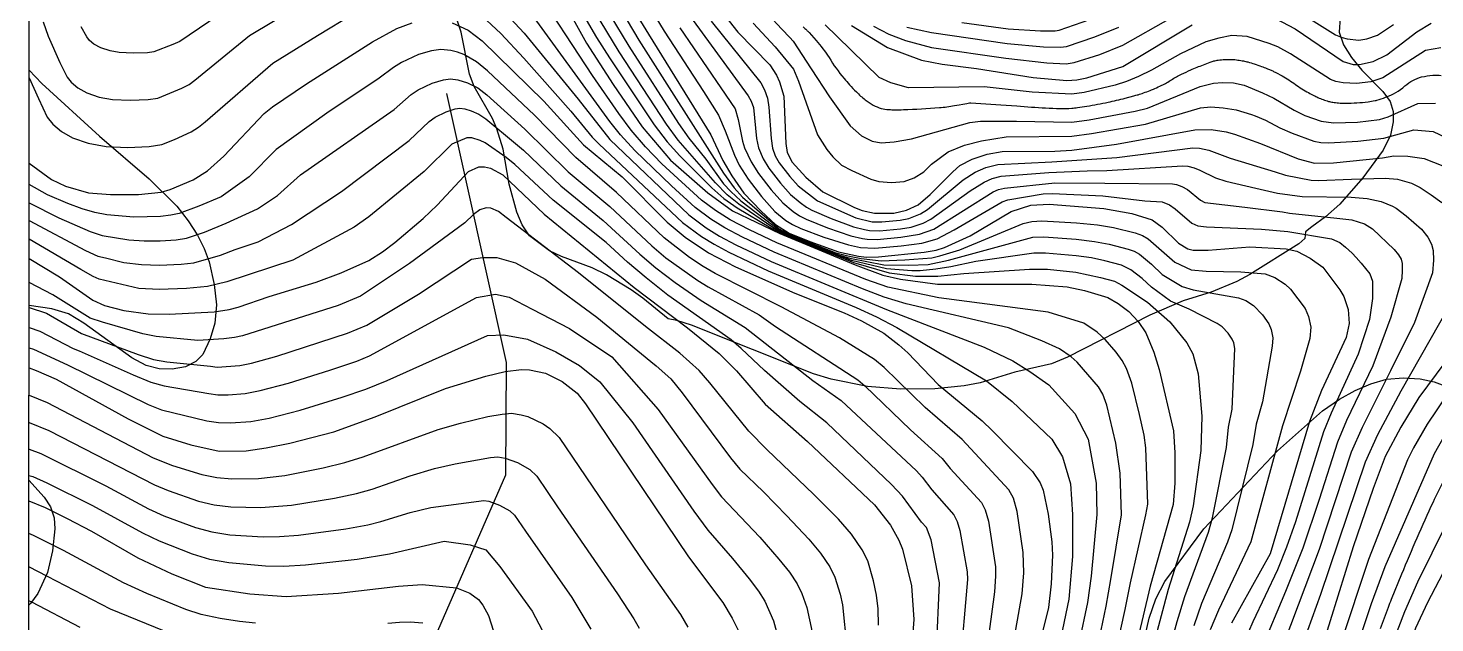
# Model space of a CAD drawing. Extents: x 197794 to 200030, y 561152 to 563931.
# Drawn here: x 197793.8 to 198120, y 561870.6 to 562008.5 of the extents above; entities that cross this region are included whole.
import ezdxf

# ---------------------------------------------------------------- set-up
doc = ezdxf.new("R2010")
doc.units = 0
for name, color, linetype in [('E0022112', 5, 'CONTINUOUS'), ('F0017111', 30, 'CONTINUOUS'), ('F0017114', 7, 'CONTINUOUS'), ('G0037213', 32, 'CONTINUOUS'), ('H0017334', 7, 'CONTINUOUS')]:
    doc.layers.add(name, color=color, linetype=linetype)

msp = doc.modelspace()

# ---------------------------------------------------------------- linework, layer by layer
at = {"layer": 'E0022112', "flags": 128}
msp.add_lwpolyline([(197793.962, 561796.41), (197795.29, 561796.65), (197801.3, 561798.74), (197807.45, 561801.73), (197812.079, 561803.627), (197817.43, 561805.82), (197825.73, 561809.98), (197838.08, 561815.72), (197841.91, 561817.08), (197843.61, 561817.36), (197867.235, 561831.977), (197888.247, 561867.554), (197904.572, 561904.925), (197904.68, 561931.015), (197890.892, 561993.354)], dxfattribs=at)
at = {"layer": 'F0017111'}
for points, elevation in [([(197914.13, 562026.02), (197925.6, 562006.39), (197928.6, 562001.63), (197938.97, 561986.07), (197941.97, 561982.18), (197944.88, 561978.95), (197952.3, 561971.48), (197955.07, 561969.05), (197958.19, 561966.85), (197966.01, 561962.19), (197968.81, 561960.72), (197985.13, 561954.16), (197993.41, 561951.75), (197999.53, 561951.01), (198004.74, 561950.99), (198010.75, 561951.63), (198025.98, 561952.67), (198030.15, 561952.6), (198036.75, 561951.93), (198042.44, 561950.72), (198045.72, 561949.82), (198047.39, 561948.95), (198053.35, 561944.97), (198058.48, 561940.42), (198062.44, 561935.54), (198063.87, 561933.01), (198065.05, 561928.4), (198065.97, 561918.56), (198065.67, 561910.56), (198063.95, 561897.77), (198063.07, 561893.99), (198058.13, 561878.34), (198054.86, 561866.12)], 630), ([(198058.71, 561865.55), (198060.19, 561870.95), (198062.01, 561876.74), (198067.46, 561891.65), (198068.4, 561894.99), (198071.69, 561911.28), (198072.15, 561915.98), (198073, 561920.2), (198073.62, 561934.26), (198073.37, 561935.52), (198072.99, 561936.44), (198072.02, 561937.8), (198070.65, 561939.27), (198069.45, 561940.02), (198063.03, 561943.37), (198058.65, 561945.22), (198054.24, 561948.45), (198052.11, 561950.45), (198049.44, 561952.52), (198047.31, 561953.56), (198043.45, 561954.57), (198040.32, 561955.23), (198036.78, 561955.76), (198029.72, 561956.35), (198027.01, 561956.38), (198013.55, 561954.39), (198007.76, 561953.15), (198004.28, 561952.61), (198000.6, 561952.26), (197998.71, 561952.28), (197992.79, 561952.69), (197984.71, 561954.68), (197977.19, 561957.55), (197970.26, 561960.34), (197968.11, 561961.32), (197966.23, 561962.42), (197958.61, 561967.68), (197955.88, 561969.86), (197953.2, 561972.62), (197944.5, 561982.58), (197941.79, 561986.23), (197930.85, 562003), (197916.52, 562026.72)], 635), ([(197844.59, 562016.06), (197828.93, 562005.4), (197827.33, 562004.73), (197822.9, 562003.04), (197821.43, 562002.82), (197818.14, 562002.75), (197814.89, 562002.86), (197812.8, 562003.25), (197810.67, 562003.99), (197809.05, 562004.82), (197808.03, 562005.69), (197807.39, 562006.48), (197806.07, 562008.86)], 615), ([(197900.31, 562016.54), (197908.83, 562007.34), (197921.31, 561992.02), (197928.65, 561982.68), (197947, 561965.2), (197951.01, 561962.24), (197954.1, 561960.3), (197957.85, 561958.3), (197966.05, 561954.44), (197992.82, 561943.3), (198015.49, 561934.55), (198022.09, 561931.42), (198026.05, 561928.94), (198030.44, 561925.79), (198036.48, 561919.19), (198039.59, 561913.25), (198041.41, 561903.02), (198041.61, 561895.72), (198040.27, 561881.44), (198039.41, 561875.32), (198037.5, 561866.2)], 610), ([(198044.57, 561857.58), (198048.12, 561873.71), (198049.39, 561879.9), (198052.96, 561895.71), (198053.38, 561898.18), (198052.96, 561911.23), (198052.53, 561914.17), (198051.5, 561918.94), (198049.68, 561926.23), (198048.43, 561929.64), (198047.45, 561931.48), (198046.04, 561933.43), (198043.53, 561936.35), (198041.69, 561938.05), (198038.54, 561940.13), (198030.34, 561942.63), (198004.93, 561945.96), (197993.15, 561948.49), (197988.02, 561950.28), (197967.42, 561958.76), (197961.02, 561961.79), (197956.54, 561964.11), (197953.17, 561966.24), (197949.93, 561968.62), (197940.74, 561977.07), (197936.96, 561980.98), (197933.64, 561984.84), (197930.74, 561988.74), (197924.66, 561997.51), (197910.62, 562018.94)], 620), ([(197924.26, 562018.95), (197933.11, 562004.36), (197944.62, 561986.38), (197947.02, 561982.98), (197950.91, 561978.13), (197955.06, 561972.46), (197956.7, 561970.67), (197959.03, 561968.52), (197968.08, 561961.59), (197970.45, 561960.43), (197981.66, 561955.98), (197984.29, 561955.2), (197992.17, 561953.64), (197997.89, 561953.54), (198002.49, 561953.71), (198007.18, 561954.7), (198026.76, 561960.03), (198029.3, 561960.1), (198036.82, 561959.58), (198041.03, 561959.05), (198044.46, 561958.42), (198048.89, 561957.3), (198050.24, 561956.78), (198051.48, 561956.08), (198054.27, 561953.81), (198056.77, 561951.44), (198061.35, 561948.59), (198063.96, 561947.83), (198074.46, 561946), (198076.14, 561945.35), (198077.94, 561944.23), (198080, 561942.02), (198081.46, 561939.99), (198082.03, 561938.61), (198082.4, 561936.72), (198082.26, 561934.78), (198080.02, 561921.84), (198078.52, 561916.71), (198077.72, 561912), (198072.85, 561892.21), (198071.85, 561889.32), (198065.89, 561875.15), (198064.04, 561869.96)], 640), ([(197797.25, 562009.98), (197798.42, 562006.7), (197801.12, 562000.55), (197802.81, 561997.16), (197803.77, 561995.98), (197805.3, 561994.67), (197807.39, 561993.54), (197810.24, 561992.53), (197813.37, 561991.96), (197817.47, 561991.81), (197821.63, 561991.95), (197823.83, 561992.29), (197829.46, 561994.62), (197831.11, 561995.47), (197832.41, 561996.44), (197845.1, 562006.83), (197855.83, 562013.23)], 610), ([(198041.79, 561865.19), (198043.77, 561874.51), (198044.83, 561880.67), (198047.28, 561895.71), (198047.01, 561905.33), (198046.03, 561912.26), (198043.93, 561921.1), (198042.99, 561923.66), (198041.97, 561925.34), (198036.99, 561931.07), (198035.61, 561932.34), (198032.94, 561934.19), (198028.86, 561936.04), (198021.1, 561939), (197997.39, 561944.58), (197992.26, 561946.18), (197987.26, 561948.11), (197966.74, 561956.6), (197959.44, 561960.04), (197955.32, 561962.21), (197952.09, 561964.24), (197948.47, 561966.91), (197942.94, 561971.99), (197934.48, 561980.17), (197931.15, 561983.76), (197928.69, 561986.91), (197909.23, 562013.58)], 615), ([(197929.99, 562014.85), (197935.36, 562005.73), (197955, 561974.91), (197957.51, 561971.47), (197959.45, 561969.35), (197965.59, 561963.97), (197967.77, 561962.1), (197970.62, 561960.54), (197981.09, 561956.46), (197983.88, 561955.72), (197986.91, 561955.15), (197991.55, 561954.58), (197997.07, 561954.8), (198003.3, 561955.3), (198005.17, 561955.72), (198009.8, 561957.13), (198024.51, 561963.21), (198026.51, 561963.67), (198028.87, 561963.85), (198036.86, 561963.41), (198041.75, 561962.88), (198045.46, 561962.27), (198050.48, 561961.05), (198052.18, 561960.41), (198053.52, 561959.65), (198059.69, 561954.26), (198063.45, 561952.46), (198066.91, 561952.21), (198074.99, 561952), (198080.6, 561951.56), (198082.83, 561950.69), (198085.24, 561949.19), (198086.51, 561948.03), (198089.93, 561943.53), (198090.69, 561941.7), (198091.18, 561939.18), (198091, 561936.59), (198088.78, 561928.96), (198084.63, 561916.34), (198077.31, 561889.43), (198069.77, 561873.55), (198067.9, 561868.98)], 645), ([(197794.015, 561996.977), (197796.17, 561992.25), (197798.22, 561987.85), (197799.5, 561986.28), (197801.54, 561984.53), (197804.1, 561983.09), (197807.68, 561981.82), (197811.85, 561981.05), (197816.8, 561980.88), (197821.82, 561981.09), (197824.76, 561981.54), (197827.73, 561982.69), (197831.6, 561984.5), (197833.28, 561985.53), (197834.85, 561986.79), (197850.54, 562000.39), (197860.9, 562006.86), (197869.34, 562011.9)], 605), ([(197897.93, 562012.38), (197903.38, 562007.31), (197908.69, 562001.6), (197919.63, 561989.27), (197924.59, 561983.26), (197926.16, 561981.6), (197945.54, 561963.49), (197949.92, 561960.24), (197952.87, 561958.4), (197956.27, 561956.55), (197965.37, 561952.28), (197985.75, 561943.77), (197990.5, 561941.56), (197995.23, 561939.12), (198016, 561926.77), (198021.94, 561921.99), (198031.18, 561913.25), (198033.65, 561909.13), (198035.47, 561902.86), (198035.94, 561895.72), (198035.96, 561886.02), (198035.06, 561876.12), (198033.21, 561867.22)], 605), ([(198021.32, 561860.8), (198024.28, 561877.37), (198024.64, 561882.22), (198024.47, 561886.97), (198023.08, 561896.42), (198022.27, 561899.53), (198021.2, 561901.48), (198010.36, 561913.11), (198001.79, 561920.56), (197992.27, 561929.87), (197990.06, 561931.7), (197981.92, 561936.68), (197968.42, 561943.88), (197953.08, 561951.66), (197950.34, 561953.24), (197947.17, 561955.34), (197941.24, 561959.9), (197930.18, 561970.43), (197920.77, 561978.51), (197911.17, 561988.35), (197900.28, 561998.61), (197897.75, 562000.74), (197894.83, 562002.38), (197893.33, 562002.95), (197891.81, 562003.31), (197889.52, 562003.55), (197887.35, 562003.3), (197884.27, 562002.43), (197880.35, 562000.57), (197878.47, 561999.43), (197875.2, 561996.91), (197863.08, 561988.84), (197851.29, 561980.42), (197845.03, 561974.03), (197838.53, 561969.39), (197833.37, 561967.28), (197828.84, 561965.58), (197826.89, 561965.13), (197824.51, 561964.84), (197818.27, 561964.7), (197812, 561965.22), (197809.25, 561965.75), (197806.3, 561966.62), (197803.03, 561967.83), (197798.3, 561969.84), (197794.009, 561972.281)], 595), ([(197794.007, 561968.011), (197800.93, 561964.56), (197808.17, 561961.35), (197810.96, 561960.45), (197817.13, 561959.42), (197820.72, 561959.2), (197824.4, 561959.19), (197828.09, 561959.47), (197830.52, 561959.86), (197834.69, 561961.22), (197839.67, 561963.29), (197846.98, 561966.61), (197851.58, 561969.75), (197856.92, 561974.51), (197878.67, 561989.7), (197882.61, 561993.15), (197884.25, 561994.25), (197887.47, 561995.78), (197890.08, 561996.56), (197891.71, 561996.75), (197893.42, 561996.56), (197895.69, 561995.87), (197898.04, 561994.65), (197900.11, 561993.04), (197908.98, 561985.08), (197919.02, 561975.23), (197928.65, 561967.19), (197938.42, 561958.02), (197941.68, 561955.3), (197949.04, 561949.99), (197951.48, 561948.51), (197963.32, 561942.03), (197967.11, 561939.35), (197986.17, 561926.95), (197987.83, 561925.57), (197998.36, 561915.38), (198005.74, 561908.74), (198007.59, 561906.43), (198014.82, 561898.56), (198015.73, 561896.83), (198016.44, 561894.24), (198018.07, 561883.61), (198018.12, 561881.46), (198017.86, 561877.82), (198015.56, 561860.55)], 590), ([(197794.006, 561963.915), (197807.09, 561956.95), (197809.93, 561955.67), (197811.75, 561955.25), (197816, 561954.15), (197820.07, 561953.69), (197824.28, 561953.55), (197829.29, 561953.8), (197832.21, 561954.13), (197838.36, 561955.89), (197841.81, 561957.22), (197847.15, 561958.97), (197854.84, 561962.99), (197866.48, 561970.62), (197882.15, 561982.49), (197886.74, 561986.87), (197888.14, 561987.92), (197890.68, 561989.12), (197892.81, 561989.82), (197893.9, 561989.95), (197895.04, 561989.82), (197896.55, 561989.36), (197898.33, 561988.55), (197899.93, 561987.47), (197906.8, 561981.81), (197908.63, 561980.26), (197917.27, 561971.95), (197927.12, 561963.96), (197935.59, 561956.14), (197939.37, 561952.95), (197943.82, 561949.54), (197949.88, 561945.36), (197960.07, 561939.12), (197975.76, 561926.84), (197982.29, 561922.19), (197999.78, 561905.85), (198001.12, 561904.37), (198003.3, 561901.47), (198008.45, 561895.65), (198009.19, 561894.14), (198009.8, 561892.06), (198011.49, 561882.49), (198011.61, 561880.7), (198009.81, 561860.3)], 585), ([(198004.42, 561864.28), (198005.1, 561879.94), (198003.16, 561889.88), (198002.07, 561892.73), (198000.96, 561893.94), (197996.51, 561900), (197994.01, 561902.73), (197978.95, 561916.97), (197972.69, 561921.92), (197964.54, 561929.12), (197959.1, 561934.27), (197956.82, 561936.22), (197942.15, 561946.64), (197937.06, 561950.59), (197932.76, 561954.27), (197927.82, 561958.85), (197915.52, 561968.66), (197906.67, 561976.9), (197904.61, 561978.54), (197899.76, 561981.91), (197898.63, 561982.46), (197896.65, 561983.08), (197895.54, 561983.08), (197892.03, 561981.6), (197885.63, 561975.28), (197872.79, 561964.78), (197869.39, 561962.39), (197855.14, 561954.74), (197839.9, 561949.72), (197835.39, 561948.65), (197830.5, 561948.14), (197824.17, 561947.9), (197819.42, 561948.18), (197810.28, 561950.35), (197808.89, 561950.9), (197806.01, 561952.55), (197794.005, 561959.583)], 580), ([(197991, 561870.06), (197990.87, 561873.84), (197990.5, 561877.02), (197989.82, 561880.35), (197988.48, 561884.98), (197987.18, 561887.58), (197984.7, 561891.21), (197981.67, 561894.63), (197975.99, 561900.39), (197965.07, 561910.79), (197960.86, 561915.04), (197951.88, 561926.28), (197949.4, 561929.14), (197944.87, 561933.13), (197936.92, 561939.37), (197921.42, 561951.79), (197904.66, 561964.61), (197902.83, 561966), (197901.1, 561966.76), (197900.02, 561966.87), (197898.56, 561966.43), (197897.02, 561965.31), (197895.01, 561963.42), (197882.18, 561953.93), (197870.82, 561946.35), (197865.65, 561944.23), (197843.5, 561937.2), (197841.63, 561936.78), (197839.15, 561936.51), (197833.15, 561936.08), (197823.45, 561936.99), (197820.39, 561937.62), (197811.04, 561940.31), (197808.19, 561941.28), (197799.53, 561946.66), (197794.003, 561949.519)], 570), ([(197794.001, 561943.736), (197798.02, 561942.47), (197806.2, 561937.74), (197819.28, 561932.87), (197822.85, 561931.73), (197825.94, 561931.15), (197836.06, 561930.11), (197837.62, 561929.94), (197842.89, 561930.3), (197845.55, 561930.84), (197851.48, 561932.5), (197867.81, 561937.77), (197872.3, 561939.63), (197884.32, 561946.84), (197896.62, 561954.97), (197899.13, 561955.36), (197902.43, 561955.36), (197906.78, 561954.1), (197913.66, 561950.32), (197925.67, 561941.51), (197938.18, 561931.2), (197939.41, 561930.2), (197942.82, 561927.21), (197945.42, 561923.96), (197956.62, 561908.87), (197958.81, 561906.29), (197964.28, 561900.99), (197969.7, 561895.45), (197974.78, 561890.03), (197977.51, 561886.79), (197979.65, 561883.61), (197980.85, 561881.2), (197982.09, 561877.27), (197982.6, 561874.77), (197983.59, 561864.93)], 565)]:
    msp.add_lwpolyline(points, dxfattribs=dict(at, elevation=elevation))
at = {"layer": 'F0017111', "flags": 128}
for points, elevation in [([(197934.65, 562018.77), (197941.25, 562007.86), (197950.37, 561993.84), (197953.85, 561988.35), (197955.41, 561984.73), (197957.55, 561979.06), (197958.68, 561976.77), (197960.74, 561973.53), (197963.87, 561969.45), (197966.96, 561966), (197969.48, 561963.89), (197971, 561962.97), (197972.92, 561962.08), (197978.29, 561960.02), (197984.02, 561958.31), (197986.78, 561957.7), (197990.09, 561957.5), (197996.19, 561958.05), (198001.02, 561958.68), (198004.55, 561959.65), (198008.48, 561961.75), (198019.63, 561968.27), (198020.96, 561968.71), (198029.11, 561970.08), (198031.21, 561970.21), (198042.94, 561969.65), (198052.7, 561968.49), (198056.77, 561968.24), (198058.42, 561967.52), (198059.75, 561966.59), (198063.6, 561963.32), (198064.97, 561962.67), (198067.04, 561962.46), (198079.8, 561961.95), (198085.9, 561961.37), (198096.02, 561959.66), (198097.92, 561958.8), (198099.25, 561957.71), (198100.76, 561956.32), (198101.75, 561955.33), (198102.9, 561954.05), (198104.9, 561951.52), (198105.48, 561949.85), (198105.48, 561945.84), (198104.81, 561940.99), (198102.16, 561932.93), (198095.9, 561919.22), (198094.13, 561914.92), (198087.66, 561894.08), (198085.57, 561888.2), (198083.45, 561882.92), (198077.76, 561870.89), (198075.71, 561866.2)], 655), ([(197962.24, 562015.16), (197968.53, 562008.29), (197970.37, 562006.39), (197971.15, 562005.48), (197975.38, 561999.06), (197979.61, 561992.6), (197984.37, 561985.9), (197987.05, 561983.57), (197989.5, 561982.29), (197991.6, 561981.94), (197994.63, 561982.17), (197998.6, 561982.87), (198012.14, 561986.67), (198014.64, 561986.98), (198022.98, 561986.93), (198035.76, 561986.72), (198039.81, 561987.26), (198050.51, 561989.28), (198053.3, 561990.01), (198065.56, 561995), (198068.63, 561995.75), (198070.72, 561995.92), (198073.27, 561995.81), (198075.71, 561995.29), (198080.03, 561993.53), (198082.63, 561992.31), (198087.32, 561989.48), (198089.85, 561988.3), (198093.6, 561986.94), (198096.5, 561986.54), (198101.99, 561986.76), (198107.11, 561987.37), (198109.16, 561987.96), (198116, 561991.07), (198120.15, 561991.14)], 685), ([(198086.8, 562013.29), (198096.96, 562006.97), (198098.44, 562006.33), (198099.63, 562006.03), (198102.3, 562005.77), (198104.16, 562006.02), (198106.7, 562006.93), (198110.39, 562009.39)], 705), ([(197946.5, 562012.28), (197960.76, 561992.8), (197961.44, 561991.62), (197961.94, 561990.15), (197962.65, 561982.93), (197963.17, 561980.74), (197964.23, 561978.22), (197965.55, 561976.04), (197968.21, 561972.57), (197970.55, 561969.98), (197972.8, 561968.09), (197974.29, 561967), (197975.49, 561966.34), (197980, 561964.4), (197985.14, 561962.47), (197987.68, 561961.83), (197988.91, 561961.59), (197991.17, 561961.56), (197996.08, 561962), (197998.54, 561962.41), (197999.91, 561962.81), (198001.29, 561963.29), (198003.06, 561964.21), (198012.19, 561970.84), (198015.44, 561972.83), (198017.33, 561973.64), (198019.42, 561974.18), (198030.47, 561975.03), (198039.33, 561975.45), (198043.89, 561975.55), (198061.47, 561976.6), (198062.7, 561976.5), (198064.12, 561976.13), (198065.45, 561975.57), (198069.08, 561973.81), (198071.53, 561973.01), (198078.44, 561971.42), (198083.51, 561970.29), (198089.21, 561969.46), (198100.57, 561969.34), (198104.28, 561969.01), (198107.51, 561968.34), (198110.13, 561967.28), (198111.01, 561966.79), (198113.32, 561965.04), (198116.86, 561961.9), (198118.36, 561960.06), (198119.22, 561958.47), (198119.55, 561956.96), (198119.66, 561954.7), (198119.44, 561951.77), (198115.26, 561940.24), (198109.65, 561929.08), (198103.08, 561915.9), (198100.59, 561910.21), (198093.15, 561887.65), (198081.6, 561857.14)], 665), ([(197952.15, 562010.12), (197963.66, 561995.81), (197964.56, 561994.24), (197965.22, 561992.27), (197965.56, 561990.17), (197966.05, 561982.9), (197966.4, 561980.72), (197967, 561978.94), (197967.96, 561977.29), (197970.38, 561974.14), (197972.35, 561971.97), (197976.78, 561968.47), (197985.7, 561964.54), (197989.46, 561963.61), (197991.71, 561963.59), (197996.02, 561963.98), (197997.97, 561964.39), (198000.73, 561965.44), (198002.32, 561966.49), (198010.6, 561973.39), (198013.35, 561975.12), (198015.86, 561976.19), (198018.65, 561976.91), (198031.14, 561977.51), (198046.21, 561978.52), (198063.83, 561980.78), (198065.36, 561980.71), (198067.52, 561980.23), (198072.54, 561978.39), (198082.97, 561975.19), (198085.36, 561974.47), (198091.25, 561973.26), (198093.01, 561973.17), (198100.63, 561973.53), (198108.46, 561973.72), (198111.3, 561973.48), (198114.52, 561972.58), (198116.52, 561971.57), (198119.1, 561969.89), (198121.56, 561968.06)], 670), ([(197961.9, 562009.65), (197967.01, 562004.19), (197971.25, 561999.04), (197972.38, 561996.22), (197976.78, 561983.79), (197979, 561980.41), (197980.4, 561978.66), (197982.37, 561976.78), (197984.76, 561975.54), (197989.19, 561973.52), (197991.05, 561972.98), (197993.98, 561972.72), (197996.95, 561972.99), (197999.22, 561973.78), (198001.44, 561975.24), (198003.24, 561976.98), (198007.11, 561979.86), (198010.87, 561981.39), (198014.84, 561982.4), (198020.54, 561983.36), (198035.76, 561983.47), (198040.38, 561984.09), (198052.87, 561986.27), (198065.62, 561990.07), (198068.05, 561990.3), (198070.9, 561990.07), (198073.91, 561989.6), (198077.43, 561988.49), (198078.29, 561988.19), (198080.72, 561987.17), (198083.99, 561985.4), (198086.89, 561984.14), (198091.89, 561982.32), (198093.52, 561982.02), (198095.38, 561981.9), (198102.07, 561982.31), (198108.13, 561983.01), (198115.11, 561984.93), (198119.54, 561984.57), (198123.65, 561982.64)], 680), ([(197989.84, 562008.96), (197993.36, 562007.11), (197997.26, 562005.67), (198003.28, 562004.06), (198020.52, 562001.55), (198029.99, 562000.46), (198034.48, 562000.29), (198036.34, 562000.53), (198042.28, 562002.39), (198047.64, 562004.61), (198058.82, 562010.95)], 705), ([(198010.29, 562009.8), (198021, 562008.39), (198028.51, 562007.92), (198031.89, 562007.94), (198032.82, 562008.06), (198039.94, 562010.57)], 715), ([(197944.88, 562008.61), (197954.43, 561994.68), (197957.7, 561989.83), (197958.44, 561987.31), (197959.44, 561982.32), (197959.93, 561980.76), (197961.45, 561977.49), (197963.15, 561974.79), (197966.04, 561971.01), (197968.76, 561967.99), (197971.14, 561965.99), (197972.65, 561964.99), (197974.2, 561964.21), (197979.14, 561962.21), (197984.58, 561960.39), (197987.23, 561959.76), (197988.36, 561959.57), (197990.63, 561959.53), (197996.13, 561960.02), (198000.46, 561960.74), (198003.81, 561961.93), (198017.54, 561970.55), (198018.8, 561971.09), (198020.19, 561971.45), (198031.86, 561972.68), (198043.41, 561972.6), (198059.12, 561972.42), (198060.03, 561972.28), (198061.27, 561971.82), (198062.6, 561971.08), (198065.6, 561968.61), (198066.63, 561968.12), (198075.92, 561967.05), (198084.64, 561965.92), (198086.29, 561965.66), (198097.2, 561964.45), (198100.72, 561964.07), (198103.66, 561963.12), (198105.5, 561962), (198110.55, 561957.22), (198111.56, 561955.99), (198112.13, 561954.93), (198112.35, 561953.93), (198112.42, 561952.42), (198112.27, 561950.47), (198109.74, 561941.49), (198105.56, 561930.2), (198099.49, 561917.56), (198097.36, 561912.56), (198093.14, 561899.19), (198089.36, 561887.92), (198085.36, 561877.9), (198079.67, 561864.41)], 660), ([(198121.38, 562003.98), (198117.8, 562003.33), (198107.88, 561997.03), (198105.09, 561996.07), (198101.83, 561995.66), (198098.74, 561995.82), (198097.01, 561996.17), (198095.76, 561996.63), (198086.46, 562002.58), (198083.52, 562004.21), (198081.56, 562005), (198076.41, 562006.59), (198072.87, 562006.82), (198069.91, 562006.24), (198066.89, 562005.38), (198060.96, 562002.59), (198054.26, 561998.76), (198051.28, 561997.29), (198048.46, 561996.13), (198045.8, 561995.29), (198038.67, 561993.59), (198035.77, 561993.21), (198026.63, 561993.65), (198015.46, 561994.94), (197997.91, 561994.66), (197993.82, 561995.82), (197991.14, 561997.11), (197981.36, 562006.57), (197978.6, 562009.3)], 695), ([(197997.57, 562008.78), (198003.24, 562007.49), (198020.76, 562004.97), (198029.25, 562004.19), (198033.19, 562004.11), (198034.58, 562004.3), (198041.11, 562006.48), (198046.69, 562008.74)], 710), ([(197794, 561939.1), (197796.52, 561938.29), (197804.22, 561934.21), (197805.65, 561933.72), (197818.16, 561928.12), (197822.24, 561926.47), (197825.31, 561925.58), (197835.65, 561923.79), (197837.77, 561923.49), (197840.19, 561923.49), (197844.15, 561923.82), (197847.61, 561924.47), (197854.17, 561926.22), (197863.74, 561929.18), (197869.97, 561931.3), (197872.95, 561932.51), (197897.78, 561946.06), (197902.14, 561946.84), (197905.33, 561946.16), (197910.66, 561943.35), (197919.28, 561938.9), (197929.16, 561932.31), (197939.91, 561920.13), (197952.38, 561902.7), (197954.58, 561899.87), (197963.42, 561890.51), (197967.89, 561885.42), (197970.32, 561882.37), (197972.11, 561879.64), (197973.22, 561877.42), (197974.36, 561874.18), (197975.58, 561868.48)], 560), ([(198123.31, 561944.07), (198112.08, 561924.34), (198106.67, 561914.24), (198103.81, 561907.85), (198093.44, 561877.17), (198085.38, 561854.91)], 670), ([(197793.998, 561934.43), (197795.01, 561934.11), (197802.95, 561930.43), (197821.64, 561921.22), (197824.68, 561920.02), (197835.24, 561917.46), (197837.92, 561917.05), (197840.71, 561916.98), (197845.41, 561917.34), (197849.66, 561918.11), (197856.87, 561919.93), (197866.61, 561922.92), (197872.12, 561924.84), (197877.02, 561926.83), (197900.3, 561937.24), (197904.07, 561937.43), (197909.59, 561936.37), (197916.18, 561933.46), (197921.6, 561930.27), (197926.35, 561926.49), (197934, 561917.02), (197948.14, 561896.53), (197951.42, 561892.14), (197957.14, 561885.57), (197961, 561880.81), (197963.13, 561877.94), (197964.57, 561875.68), (197966.63, 561871.1), (197967.87, 561866.55)], 555), ([(198130.02, 561934.25), (198118.17, 561916.67), (198115.03, 561911.19), (198113.65, 561908.42), (198104.55, 561885.35), (198098.1, 561865.77), (198092.23, 561846.9), (198090.32, 561838.53), (198089.13, 561831.6), (198086.79, 561806.47), (198087.03, 561803.69), (198089.12, 561791.95), (198091.86, 561780.63), (198096.28, 561767.95), (198099.68, 561759.78), (198109.59, 561734.66), (198115.9, 561714.92), (198122.44, 561696.75)], 680), ([(197793.996, 561923.392), (197798.17, 561921.73), (197822.81, 561908.91), (197827.28, 561907.09), (197834.07, 561905), (197837.51, 561904.31), (197841, 561904.01), (197847.21, 561904.1), (197853.31, 561904.83), (197862.19, 561906.57), (197867.26, 561907.82), (197871.51, 561909.15), (197888.83, 561915.48), (197894.01, 561916.95), (197900.36, 561918.45), (197903.67, 561919.05), (197905.9, 561919.22), (197908.11, 561918.89), (197909.69, 561918.44), (197913.21, 561916.75), (197914.72, 561915.7), (197916.9, 561913.62), (197936.95, 561884.1), (197945.09, 561872.55), (197946.72, 561869.62)], 545), ([(197793.994, 561917.07), (197798.6, 561915.26), (197823.07, 561902.61), (197826.25, 561901.28), (197833.31, 561898.87), (197836.94, 561898.01), (197840.77, 561897.54), (197847.76, 561897.34), (197854.89, 561897.91), (197864.81, 561899.51), (197869.92, 561900.6), (197873.55, 561901.65), (197882.4, 561904.73), (197887.99, 561906.45), (197892.79, 561907.49), (197901.02, 561908.97), (197902.7, 561909.1), (197904.36, 561908.85), (197907.26, 561907.8), (197910.1, 561906.16), (197911.73, 561904.6), (197916.57, 561897.53), (197930.46, 561877.37), (197934.25, 561871.58), (197935.47, 561869.38)], 540), ([(198122.15, 561913.92), (198119.8, 561909.81), (198108.39, 561883.62), (198105.23, 561875.04), (198102.27, 561866.19), (198096.54, 561845.8), (198094.6, 561837.52), (198093.2, 561830.32), (198090.5, 561806.34), (198092.02, 561792.52), (198094.21, 561781.37), (198096.2, 561774.93), (198098.67, 561767.99), (198109.36, 561742.4), (198113.36, 561734.09), (198127.07, 561698.4)], 685), ([(197793.992, 561910.888), (197796.73, 561909.9), (197811.81, 561902.39), (197821.67, 561897.07), (197825.23, 561895.46), (197832.56, 561892.73), (197836.38, 561891.71), (197840.53, 561891.07), (197848.3, 561890.58), (197852.07, 561890.66), (197856.48, 561890.98), (197867.44, 561892.44), (197872.58, 561893.37), (197875.58, 561894.14), (197882.4, 561896.25), (197887.14, 561897.41), (197899.49, 561898.98), (197900.6, 561898.82), (197903.06, 561897.91), (197905.48, 561896.62), (197906.57, 561895.58), (197909.08, 561891.89), (197919.82, 561876.53), (197924.23, 561869.14)], 535), ([(198125.15, 561724.91), (198114.29, 561744.77), (198111.89, 561749.5), (198107.28, 561759.4), (198103.46, 561768.08), (198100.7, 561775.96), (198099.52, 561780.03), (198098.92, 561782.86), (198098.14, 561789.14), (198097.84, 561793.66), (198097.93, 561806.08), (198101.32, 561827.77), (198105.16, 561843.6), (198109.3, 561862.43), (198110.63, 561867.03), (198112.99, 561873.27), (198116.05, 561880.14), (198129.34, 561907.05)], 695), ([(197793.99, 561904.82), (197794.85, 561904.54), (197798.13, 561903.11), (197808.74, 561897.87), (197820.27, 561891.53), (197824.2, 561889.65), (197831.8, 561886.6), (197835.81, 561885.41), (197840.3, 561884.6), (197848.85, 561883.82), (197853.07, 561883.79), (197858.07, 561884.06), (197870.06, 561885.38), (197877.61, 561886.63), (197890.28, 561889.54), (197896.31, 561888.74), (197899.93, 561887.53), (197903.15, 561883.71), (197910.69, 561873.3), (197912.98, 561868.9)], 530), ([(197846.51, 561870.52), (197842.78, 561870.91), (197838.3, 561871.62), (197833.88, 561872.57), (197830.33, 561873.71), (197821.35, 561877.42), (197815.88, 561879.89), (197801.99, 561887.38), (197795.02, 561890.9), (197793.987, 561891.381)], 520), ([(197829.61, 561866.97), (197812.89, 561873.79), (197798.31, 561881.4), (197793.985, 561883.588)], 515), ([(197805.88, 561869.56), (197794.64, 561875.42), (197793.983, 561875.749)], 510), ([(197885.28, 561870.57), (197882.35, 561870.76), (197879.91, 561870.72), (197877.21, 561870.46)], 520)]:
    msp.add_lwpolyline(points, dxfattribs=dict(at, elevation=elevation))
at = {"layer": 'F0017111', "elevation": 690, "flags": 128}
for points in [[(197973.47, 562008.86, -0.01), (197974.31, 562008.07, -0.01), (197974.85, 562007.52), (197976.51, 562005.69, -0.04), (197979.49, 562001.7, 0.04), (197982.97, 561996.87, 0.01), (197984.26, 561995.4, 0.01), (197985.83, 561993.74, 0.03), (197987.87, 561991.9, 0.04), (197989.73, 561990.68, 0.05), (197991.59, 561989.93, 0.06), (197993.35, 561989.64, 0.01), (197994.81, 561989.6, 0.01), (197996.73, 561989.64, 0.01), (198005.08, 561990.1, 0.03), (198008.59, 561990.56), (198009.7, 561990.77), (198010.52, 561990.92), (198011.45, 561991.09), (198011.79, 561991.15, -0.06), (198012.38, 561991.19), (198019.3, 561990.77), (198023.04, 561990.48), (198026.4, 561990.23, 0.01), (198033.04, 561989.9, 0.03), (198035.77, 561989.96, 0.01), (198037.11, 561990.1, 0.01), (198039.24, 561990.43, 0.01), (198044.18, 561991.37, 0.01), (198048.16, 561992.29), (198050.19, 561992.82, 0.01), (198051.14, 561993.1, 0.01), (198052.44, 561993.52, 0.01), (198053.97, 561994.09, 0.01), (198055, 561994.52, 0.01), (198056.63, 561995.27, 0.03), (198058.88, 561996.54, -0.03), (198061.2, 561997.85, -0.01), (198063.36, 561998.83, -0.01), (198066.31, 562000.04, -0.01), (198067.9, 562000.63, -0.01), (198068.75, 562000.91, -0.04), (198069.7, 562001.12, -0.02), (198071.3, 562001.26, -0.02), (198072.96, 562001.26, -0.03), (198074.26, 562001.14, -0.01), (198075.62, 562000.91, -0.02), (198076.58, 562000.68, -0.01), (198078.1, 562000.22, -0.01), (198079.76, 561999.65, -0.01), (198080.99, 561999.19, -0.01), (198081.78, 561998.87, -0.02), (198082.58, 561998.49, -0.01), (198084.55, 561997.44, -0.03), (198087.63, 561995.48, 0.03), (198090.65, 561993.57, 0.01), (198091.87, 561992.92, 0.01), (198092.8, 561992.46, 0.02), (198094.03, 561991.96, 0.02), (198095.3, 561991.55, 0.03), (198096.31, 561991.34, 0.02), (198097.62, 561991.18, 0.02), (198099.24, 561991.12, 0.01), (198101.91, 561991.21, 0.01), (198104.47, 561991.44, 0.02), (198106.1, 561991.72, 0.02), (198106.54, 561991.84, 0.01), (198108.52, 561992.5, 0.1), (198113.04, 561995.14, -0.12), (198116.9, 561997.2, -0.04), (198119.46, 561997.63, -0.06), (198121.46, 561997.56, -0.02)], [(198124.57, 561908.43, 0.02), (198119.54, 561898.62, 0.01), (198112.22, 561881.88), (198109.85, 561876.06, 0.01), (198109.11, 561874.15, 0.01), (198107.3, 561869.2, 0.01)]]:
    msp.add_lwpolyline(points, format="xyb", dxfattribs=at)
at = {"layer": 'F0017114', "flags": 128}
for points, elevation in [([(197925.95, 562026.16), (197937.62, 562007.1), (197952.08, 561983.77), (197954.86, 561977.83), (197956.94, 561974.28), (197959.72, 561970.28), (197963.75, 561966.06), (197967.09, 561963), (197970.25, 561960.95), (197975.04, 561959.04), (197981.68, 561956.68), (197986.33, 561955.64), (197988.18, 561955.42), (197990.93, 561955.53), (198001.57, 561956.61), (198004.36, 561957.06), (198006.24, 561957.68), (198012.18, 561960.39), (198021.73, 561965.98), (198026.31, 561967.47), (198030.57, 561967.74), (198043.23, 561966.72), (198049.72, 561965.52), (198054.42, 561964.07), (198056.71, 561962.35), (198060.5, 561958.67), (198062.7, 561957.39), (198063.94, 561957.04), (198067.39, 561957.02), (198077.09, 561957.78), (198085.49, 561957.39), (198087.97, 561956.83), (198091.09, 561955.22), (198093.99, 561953.09), (198097.95, 561947.86), (198098.86, 561946.3), (198099.85, 561943.27), (198100.08, 561940.01), (198099.4, 561936.79), (198093.71, 561924.49), (198090.91, 561917.28), (198081.76, 561886.66), (198072.79, 561870.59)], 650), ([(197953.2, 562014.17), (197958.36, 562007.59), (197965.79, 561999.99), (197967.31, 561997.65), (197968.04, 561996.07), (197968.98, 561992.72), (197969.49, 561981.75), (197969.78, 561979.66), (197970.96, 561977.44), (197974.15, 561973.96), (197978.07, 561970.6), (197985.36, 561966.96), (197987.17, 561966.28), (197990.01, 561965.63), (197994.49, 561965.61), (197997.43, 561966.3), (198000.17, 561967.59), (198002.98, 561969.96), (198008.17, 561975.23), (198009.84, 561976.65), (198012.66, 561978.16), (198016.13, 561979.34), (198019.63, 561979.95), (198031.82, 561979.98), (198035.76, 561980.22), (198046.15, 561981.62), (198064.3, 561984.91), (198068.06, 561985.01), (198071.59, 561984.48), (198073.53, 561983.93), (198079.56, 561981.76), (198088.3, 561978.19), (198092.07, 561977.22), (198096.46, 561977.3), (198107.85, 561978.43), (198110.43, 561978.89), (198113.73, 561978.87), (198117.52, 561978.29), (198121.78, 561976.61)], 675), ([(198082.99, 562010.75), (198087.54, 562008.37), (198098.71, 562000.79), (198101, 562000.13), (198102.5, 562000.09), (198105.65, 562000.76), (198108.85, 562002.37), (198115.81, 562007.71), (198119.12, 562009.72)], 700), ([(197984.69, 562009.16), (197993.02, 562004.01), (198000.91, 562001.11), (198005.72, 562000.14), (198013.7, 561999.19), (198026.86, 561997.08), (198034.61, 561996.39), (198036.94, 561996.53), (198039.26, 561997), (198047.63, 561999.6), (198063.7, 562009.31)], 700), ([(198124.26, 561933.72), (198116.26, 561922.87), (198112.1, 561915.98), (198108.43, 561909.18), (198105.65, 561901.81), (198101.04, 561888.26), (198093.92, 561865.35)], 675), ([(197793.997, 561929.751), (197795.63, 561929.17), (197800.26, 561927.13), (197817.01, 561917.97), (197825.05, 561913.95), (197831.55, 561911.87), (197838.11, 561910.41), (197844.35, 561910.55), (197848.98, 561911.18), (197854.45, 561912.32), (197864.68, 561914.95), (197874.28, 561918.38), (197890.54, 561924.98), (197899.94, 561927.85), (197904.43, 561928.9), (197908.2, 561929.35), (197910.02, 561929.32), (197913.72, 561928.54), (197917.6, 561926.62), (197921.08, 561923.88), (197923.05, 561921.42), (197946.88, 561885.92), (197954.83, 561875.34), (197957.04, 561871.71), (197958.9, 561868.01)], 550), ([(198134.11, 561905.66), (198118.24, 561875.35), (198115.5, 561869.42), (198114.1, 561865.47), (198112.2, 561857.94), (198109.47, 561842.49), (198105.39, 561826.49), (198103.25, 561816.35), (198101.64, 561805.94), (198100.57, 561793.58), (198100.88, 561786.39), (198101.67, 561780.83), (198104.24, 561772.12), (198107.48, 561764.13), (198112.15, 561754.42), (198116.22, 561746.78), (198124.49, 561732.57)], 700), ([(197793.989, 561898.88), (197797.71, 561897.34), (197802.84, 561894.82), (197808.49, 561891.88), (197819.23, 561885.67), (197827.13, 561882), (197834.95, 561878.92), (197845.19, 561877.34), (197853.6, 561876.77), (197865.72, 561877.51), (197879.64, 561879.12), (197885.14, 561879.49), (197893.08, 561878.74), (197896.24, 561877.53), (197898.19, 561876.05), (197899.24, 561874.76), (197900.53, 561872.3), (197901.73, 561868.66)], 525)]:
    msp.add_lwpolyline(points, dxfattribs=dict(at, elevation=elevation))
at = {"layer": 'F0017114'}
for points, elevation in [([(197913.92, 562021.97), (197923.25, 562005.05), (197929.43, 561995.47), (197936.16, 561985.67), (197942.73, 561977.9), (197951.4, 561970.34), (197957.1, 561966.15), (197968.11, 561960.92), (197985.55, 561953.64), (197992, 561951.25), (197996.06, 561950.35), (198004.64, 561949.14), (198026.48, 561949.16), (198034.68, 561948.53), (198038.73, 561947.68), (198044.13, 561946.07), (198046.57, 561944.7), (198048.99, 561942.79), (198051.17, 561940.47), (198052.92, 561937.87), (198054.81, 561933.39), (198056.06, 561929.35), (198059.36, 561915.14), (198059.69, 561910.08), (198059.7, 561903.03), (198059.3, 561898.08), (198053.95, 561879.13), (198051, 561866.7)], 625), ([(197794.01, 561977.251), (197799.2, 561973.42), (197802.42, 561971.85), (197807.82, 561970.36), (197812.85, 561969.94), (197819.4, 561969.97), (197824.62, 561970.49), (197826.75, 561971.09), (197832.06, 561973.35), (197835.4, 561975.42), (197839.18, 561978.86), (197848.48, 561988.72), (197850.42, 561990.25), (197858.32, 561995.64), (197873.63, 562005.33), (197879.29, 562008.45), (197882.83, 562009.73)], 600), ([(197892.12, 562009.73), (197895.83, 562008.06), (197899.08, 562005.62), (197913.35, 561991.62), (197922.54, 561981.44), (197931.52, 561974.05), (197941.99, 561963.53), (197946.16, 561960.02), (197951.53, 561956.46), (197957.84, 561953.16), (197971.53, 561947.09), (197982.97, 561942.51), (197987.02, 561940.69), (197992.21, 561937.81), (197995.69, 561935.11), (197997.73, 561933.21), (198004.83, 561925.88), (198014.97, 561917.48), (198017.35, 561915.23), (198026.68, 561905.7), (198028.48, 561903.08), (198029.13, 561901.36), (198030.31, 561895.84), (198031.13, 561889.41), (198031.28, 561886.31), (198031.02, 561879.65), (198030.4, 561874.19), (198027.45, 561862.29)], 600), ([(197794.004, 561955.138), (197801.03, 561950.84), (197808.82, 561945.45), (197811.51, 561944.18), (197815.95, 561943.02), (197821.6, 561942.3), (197826.51, 561942.2), (197836.89, 561942.76), (197840.37, 561943.26), (197842.51, 561943.85), (197849.65, 561946.31), (197860.6, 561949.59), (197866.39, 561951.79), (197872.78, 561954.61), (197875.97, 561956.62), (197878.83, 561958.84), (197885.37, 561964.39), (197888.6, 561967.48), (197895.93, 561975.28), (197898.27, 561976.34), (197899.57, 561976.39), (197900.97, 561976.07), (197903.88, 561974.48), (197913.44, 561965.37), (197934.28, 561948.42), (197946.67, 561939.06), (197953.98, 561933.06), (197958.01, 561929.08), (197964.71, 561921.33), (197974.51, 561912.68), (197990.03, 561897.99), (197993.75, 561893.27), (197995.69, 561889.81), (197996.52, 561887.7), (197998.58, 561879.17), (197999.15, 561871.43), (197998.18, 561858.14)], 575)]:
    msp.add_lwpolyline(points, dxfattribs=dict(at, elevation=elevation))
at = {"layer": 'G0037213', "flags": 128}
for points in [[(198097.97, 562010.97), (198097.74, 562007.62), (198098.78, 562004.66), (198100.63, 562001.74), (198103, 561998.78), (198107.92, 561993.81), (198109.62, 561991.52), (198110.31, 561989.21), (198110.3, 561986.83), (198109.68, 561983.7), (198107.97, 561980.23), (198103.3, 561973.78), (198097.94, 561967.72), (198094.61, 561964.77), (198091.43, 561962.49), (198089.98, 561961.26), (198089.85, 561959.75), (198088.42, 561958.52), (198077.08, 561951.44), (198074.01, 561949.77), (198068.06, 561947.33), (198061.62, 561945.29), (198053.85, 561942.01), (198034.78, 561932.27), (198031.1, 561930.69), (198022.58, 561928.74), (198014.54, 561926.26), (198010.82, 561925.55), (198004.06, 561924.9), (197996.08, 561924.8), (197988.38, 561925.46), (197979.97, 561927.15), (197975.91, 561928.34), (197947.64, 561939.68), (197944.21, 561940.7), (197942.18, 561941.11), (197936.3, 561945.89), (197933.61, 561947.88), (197927.86, 561951.33), (197924.59, 561952.91), (197917.44, 561955.59), (197914.65, 561956.86), (197910.03, 561960.38), (197908.33, 561962.88), (197907.09, 561965.88), (197905.33, 561972.32), (197903.9, 561980.47), (197902.46, 561985.17), (197901.45, 561987.54), (197897.21, 561994.96), (197896.11, 561997.85), (197894.18, 562007.57), (197892.46, 562012.81)], [(197794.016, 561998.755), (197796.97, 561995.68), (197810.36, 561983.51), (197821.89, 561973.6), (197828.25, 561967.26), (197830.93, 561963.83), (197833.03, 561960.55), (197834.61, 561957.44), (197835.77, 561954.33), (197836.92, 561949.09), (197837.45, 561944.38), (197837.07, 561940.15), (197836.03, 561936.48), (197834.26, 561932.88), (197832.64, 561931.2), (197830.27, 561930), (197827.21, 561929.44), (197824.17, 561929.52), (197821.12, 561930.29), (197817.83, 561932.06), (197806.7, 561940.12), (197803.15, 561942.27), (197799.3, 561943.43), (197794.001, 561944.179)], [(198051.52, 561862.13), (198053.7, 561871.71), (198055.3, 561876.18), (198057.37, 561880.24), (198066.42, 561892.41), (198083.47, 561910.53), (198093.92, 561919.76), (198097.82, 561922.49), (198101.48, 561924.54), (198105.13, 561926.04), (198108.78, 561927.1), (198112.72, 561927.42), (198116.56, 561927.17), (198119.81, 561926.52), (198127.6, 561923.58)], [(197793.99, 561903.72), (197797.51, 561899.78), (197798.96, 561897.53), (197799.8, 561894.97), (197799.98, 561892.39), (197799.45, 561887.29), (197798.31, 561882.29), (197796.01, 561877.46), (197794.36, 561875.13), (197793.983, 561874.713)]]:
    msp.add_lwpolyline(points, dxfattribs=at)
at = {"layer": 'H0017334', "flags": 128}
msp.add_lwpolyline([(197794.53, 563927.44), (200000, 563927.14), (200000, 561152.39), (197793.79, 561152.69)], close=True, dxfattribs=at)

doc.saveas('drawing.dxf')
